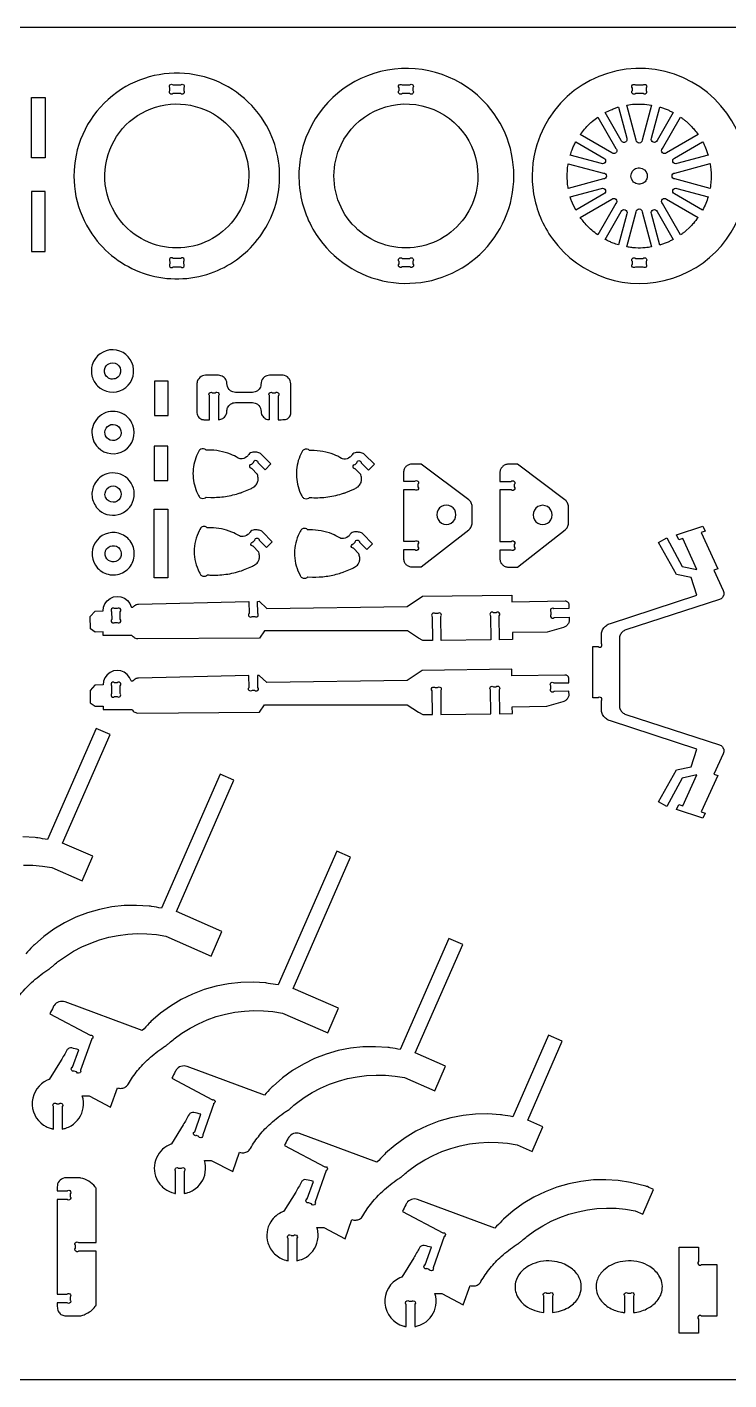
# Model space of a CAD drawing. Extents: x -1716 to 1764, y -1184 to 702.
# Drawn here: x -595 to 384, y -1184 to 702 of the extents above; entities that cross this region are included whole.
import ezdxf

# ---------------------------------------------------------------- set-up
doc = ezdxf.new("R2010")
doc.units = 0
doc.header["$MEASUREMENT"] = 0
doc.layers.get('0').update_dxf_attribs({"linetype": 'CONTINUOUS'})
doc.layers.add('SECTIONCUTEDGES', color=18, linetype='CONTINUOUS')

msp = doc.modelspace()

# ---------------------------------------------------------------- linework, layer by layer
for points in [[(1764.1, 702.4), (1764.1, -1184.1), (-1716.3, -1184.1), (-1716.3, 702.4)], [(-569.7, 520.2), (-588.9, 520.2), (-588.9, 604.2), (-569.7, 604.2)], [(-398.5, -65.6), (-417.6, -65.6), (-417.6, 30.1), (-398.5, 30.1)]]:
    msp.add_lwpolyline(points, close=True)
at = {"layer": 'SECTIONCUTEDGES'}
for points in [[(-191.6, 413, 0.43471), (24.5, 375.4, 0.435012), (47, 593.4, 0.263114), (-92.3, 642.4, 0.263168), (-206, 548.3, 0.118408), (-215, 478.9, 0.118485)], [(137.7, 407.2, 0.325322), (305.4, 352.2, 0.325497), (409.2, 494.8, 0.371858), (281.2, 643.1, 0.371962), (115.8, 538.1, 0.115164), (111.5, 470, 0.115322)], [(-500.5, 408.3, 0.158451), (-427.6, 357.5, 0.158579), (-338.9, 359.3, 0.143083), (-273.4, 406, 0.143219), (-243.4, 480.5, 0.081543), (-246.4, 527.2, 0.08205), (-264.1, 570.2, 0.41824), (-463.4, 615.6, 0.217104), (-528, 516, 0.09957), (-525.1, 459.3, 0.099953)], [(-391.4, 621.7), (-380.7, 621.7, -1), (-376.5, 617.5), (-376.5, 614, -1), (-380.7, 609.7), (-391.4, 609.7, -1), (-395.6, 614), (-395.6, 617.5, -1)], [(-71.8, 621.7), (-61.2, 621.7, -1), (-57, 617.5), (-57, 614, -1), (-61.2, 609.7), (-71.8, 609.7, -1), (-76.1, 614), (-76.1, 617.5, -1)], [(264.1, 609.7), (253.4, 609.7, -1), (249.2, 613.9), (249.2, 617.4, -1), (253.4, 621.7), (264.1, 621.7, -1), (268.3, 617.4), (268.3, 613.9, -1)], [(-450, 417.3, -0.621062), (-408.8, 592.6, -0.621375), (-294.6, 453.5, -0.233521), (-363.4, 397, -0.233759)], [(33.8, 494.8, -0.481507), (-89, 396.9, -0.481693), (-157.1, 538.3, -0.349808), (-44.3, 592.7, -0.349977)], [(229.8, 590.9), (241.4, 547.4, -1), (233.6, 544.2), (211.1, 583.1, -0.012176), (219.6, 587.1, -0.019565), (225, 589.3, -0.009363), (227.4, 590.1, 0.003121)], [(275.9, 593.6), (262.8, 544.6, -1), (254.6, 544.6), (241.4, 593.6, -0.057699), (263, 595, -0.024823)], [(306.3, 583.2), (283.7, 544.2, -1), (275.9, 547.4), (287.6, 590.9, 0.006199), (288.1, 590.8, -0.0186), (288.5, 590.7), (297.8, 587.3, -0.018388), (302.1, 585.3, 0.006129)], [(200.9, 576.8), (226.3, 532.9, -1), (220.5, 527.1), (176.6, 552.5, -0.014778), (182.5, 560, -0.028539), (189.3, 567.3, -0.018438), (193.6, 571.1, -0.011345)], [(340.8, 552.5), (296.9, 527.1, -1), (291.1, 532.9), (316.4, 576.8, 0.006303), (319.6, 574.6, -0.01891), (322.6, 572.2, -0.017187), (326.3, 569, -0.012321), (331.2, 564.2, -0.018926), (335.2, 559.7, -0.012469)], [(170.2, 542.3), (209.2, 519.8, -1), (206, 512), (162.5, 523.6, -0.012918), (165.2, 531.4, -0.018758), (167.4, 536.6, -0.010898), (168.8, 539.4, 0.003632)], [(354.8, 523.6), (311.3, 512, -1), (308.1, 519.8), (347.1, 542.3, -0.026072), (351, 534.2, -0.02074)], [(159.8, 511.9), (208.8, 498.8, -1), (208.8, 490.6), (159.8, 477.5, 0.006429), (159.2, 481, -0.01929), (158.7, 484.6), (158.2, 494.7), (158.7, 504.9, -0.018896), (159.2, 508.4, 0.006298)], [(357.6, 477.5), (308.6, 490.6, -1), (308.6, 498.8), (357.6, 512, -0.005477), (358.5, 504.5, -0.027167), (359.1, 495.3, -0.022163), (358.8, 487.5, -0.016966)], [(263, 484.2, -0.761731), (249.5, 501.5, -0.761062), (270, 493.6, -0.135678), (267.8, 487.9, -0.135247)], [(162.5, 465.8), (206, 477.5, -1), (209.2, 469.7), (170.3, 447.2, -0.020623), (164.5, 459.9, -0.019978), (162.7, 464.9, -0.019766), (162.6, 465.3, 0.006588)], [(347.1, 447.2), (308.1, 469.7, -1), (311.3, 477.5), (354.8, 465.8, -0.023422), (351.5, 456.5, -0.022486)], [(176.5, 437), (220.5, 462.3, -1), (226.3, 456.5), (200.9, 412.6, -0.019294), (192.6, 419.2, -0.045903), (180.4, 431.8, -0.008546), (178.6, 434.1, -0.007227)], [(316.4, 412.6), (291.1, 456.5, -1), (296.9, 462.3), (340.8, 437, -0.014529), (334.3, 428.7, -0.022653), (329.7, 423.7), (322.6, 417.2, -0.018394), (319.6, 414.9, 0.006131)], [(211.1, 406.3), (233.6, 445.3, -1), (241.4, 442.1), (229.8, 398.6, -0.012234), (222.3, 401.2, -0.017991), (217.3, 403.3, -0.010478), (214.2, 404.7, 0.003492)], [(241.5, 395.8), (254.6, 444.8, -1), (262.8, 444.8), (275.9, 395.8, -0.013089), (267.1, 394.7, -0.036535), (253.7, 394.4, -0.015577), (248.3, 394.9, -0.012352)], [(287.6, 398.5), (275.9, 442.1, -1), (283.7, 445.3), (306.3, 406.2, 0.006248), (302.1, 404.1, -0.018746), (297.8, 402.1), (288.5, 398.7, -0.018599), (288.1, 398.6, 0.006199)], [(-391.4, 367.9), (-380.7, 367.9, 1), (-376.5, 372.1), (-376.5, 375.6, 1), (-380.7, 379.9), (-391.4, 379.9, 1), (-395.6, 375.6), (-395.6, 372.1, 1)], [(-71.8, 379.9), (-61.2, 379.9, -1), (-57, 375.6), (-57, 372.1, -1), (-61.2, 367.9), (-71.8, 367.9, -1), (-76.1, 372.1), (-76.1, 375.6, -1)], [(268.3, 375.5), (268.3, 372, -1), (264.1, 367.8), (253.4, 367.8, -1), (249.2, 372), (249.2, 375.5, -1), (253.4, 379.8), (264.1, 379.8, -1)], [(-496.6, 202, 0.75949), (-447.1, 229.9, 0.759547), (-504, 231.6, 0.136656), (-504.4, 215.8, 0.136693)], [(-484.2, 215.2, -0.296821), (-485.9, 227.9, -0.226812), (-478.6, 233.8, -0.287658), (-467, 230, -0.292131), (-465.5, 217.9, -0.2076), (-472.2, 212.1, -0.142803), (-479.2, 212, -0.06574), (-481.4, 213, -0.08291)], [(-340.4, 154.9), (-340.4, 188.1, 0.08601), (-340.7, 188.5, -0.186349), (-341.3, 190.3, -0.284949), (-339.5, 193, -0.285005), (-336.4, 192.6, -0.066648), (-336.3, 192.5, 0.145329), (-336.2, 192.4), (-332.4, 192.4, 0.08601), (-332, 192.6, -0.186349), (-330.2, 193.2, -0.284949), (-327.5, 191.5, -0.285005), (-327.9, 188.4, -0.066648), (-328, 188.3, 0.145329), (-328.1, 188.1), (-328.1, 154.9, 0.052408), (-324.6, 155.5, 0.128325), (-319.7, 158.4, 0.197605), (-316.2, 166.7, -0.097222), (-315.3, 171.5, -0.148336), (-311, 176.7, -0.139985), (-304.2, 178.8), (-280.6, 178.8, -0.145828), (-273.7, 176.5, -0.209993), (-268.8, 168.4, -0.026239), (-268.6, 166.3, 0.09194), (-267.8, 162.3, 0.131652), (-264, 157.4, 0.131653), (-258.3, 155, 0.024549), (-257.5, 155, -0.008181), (-256.7, 154.9), (-256.7, 188.1, 0.08601), (-257, 188.5, -0.186349), (-257.6, 190.3, -0.284949), (-255.8, 193, -0.285005), (-252.7, 192.6, -0.066648), (-252.6, 192.5, 0.145329), (-252.5, 192.4), (-249, 192.4, 0.079593), (-248.5, 192.6, -0.210465), (-246.4, 193.2, -0.269976), (-244, 191.3, -0.269963), (-244.5, 188.3, -0.065724), (-244.6, 188.2, 0.145463), (-244.7, 188.1), (-244.7, 154.9, 0.002017), (-236.2, 155, 0.096696), (-233, 155.7, 0.147636), (-228.8, 159.1, 0.140954), (-227.1, 164.5), (-227.1, 204.9, 0.17911), (-230.3, 213, 0.186027), (-237.9, 216.8, 0.012625), (-238.3, 216.9, 0.006307), (-239.1, 216.9), (-256.7, 216.9, 0.145828), (-263.7, 214.6, 0.209993), (-268.6, 206.5, 0.026239), (-268.7, 204.3, -0.09194), (-269.6, 200.4, -0.148336), (-273.8, 195.2, -0.139985), (-280.6, 193), (-304.2, 193, -0.145828), (-311.2, 195.3, -0.209993), (-316.1, 203.4, -0.026239), (-316.2, 205.5, 0.09194), (-317.1, 209.5, 0.148336), (-321.4, 214.7, 0.139985), (-328.1, 216.9), (-346.1, 216.9, 0.17911), (-354.1, 213.7, 0.186027), (-357.9, 206.2, 0.012625), (-358, 205.7, 0.006307), (-358, 204.9), (-358, 164.5, 0.17911), (-355.4, 158, 0.185411), (-349.4, 155, 0.029365), (-347.6, 154.9, -0.004893)], [(-495.9, 116.1, 0.351914), (-459.1, 112.1, 0.351881), (-447.3, 147.2, 0.47942), (-490.9, 161.9, 0.479384)], [(-483.8, 129.8, -0.256361), (-485.8, 140.5, -0.256996), (-477.9, 148, -0.591095), (-464.2, 133.5, -0.591899)], [(-262.9, 85.2), (-254.8, 93.2), (-268.4, 107, 0.061834), (-270.4, 108.2, 0.071753), (-275.8, 109.7, 0.070796), (-280, 109.7, 0.180454), (-285.8, 106.5, 0.028701), (-287.2, 104.7, -0.064537), (-288.7, 103, -0.217452), (-297.6, 100.3, -0.101565), (-300.5, 101.4, 0.041153), (-311.3, 106.8, 0.049712), (-326.4, 111.1, 0.047932), (-342.7, 112.5, 0.029051), (-344.5, 112.3, -0.120977), (-345, 112.4, -0.127528), (-345.4, 112.7, 0.109877), (-347.2, 114, 0.146598), (-350.7, 114.5, 0.139937), (-354.1, 112.9, 0.08355), (-354.9, 111.9, 0.02938), (-358.5, 104.6, 0.101616), (-363.6, 79.9, 0.099445), (-358.5, 54.7, 0.034322), (-355, 47.7, 0.123945), (-353.5, 46.1, 0.1368), (-349.8, 45.1, 0.136799), (-346.1, 46.1, 0.077822), (-345.6, 46.5, -0.14103), (-345, 46.9), (-338.6, 46.6, 0.043069), (-318.3, 47.9, 0.041404), (-297.8, 52.8, 0.004978), (-295.9, 53.4, 0.008098), (-294.8, 53.8), (-283.3, 58.6, 0.024375), (-278.8, 61.1, 0.129126), (-274.4, 65.5, 0.09051), (-272.8, 70.2, 0.090384), (-272.9, 75.3, 0.012931), (-273.6, 78.5, 0.06611), (-273.9, 79.1), (-281.6, 86.9, 0.08601), (-282, 87, -0.186349), (-283.7, 87.8, -0.284949), (-284.4, 90.9, -0.285005), (-281.9, 92.9, -0.066648), (-281.7, 92.9, 0.145329), (-281.5, 92.9), (-279, 95.4, 0.08601), (-278.9, 95.8, -0.186349), (-278.1, 97.5, -0.284949), (-275, 98.2, -0.285005), (-273.1, 95.7, -0.066648), (-273.1, 95.5, 0.145329), (-273, 95.3)], [(-118.8, 84.7), (-110.6, 92.7), (-124.3, 106.5, 0.061834), (-126.2, 107.7, 0.071753), (-131.7, 109.2, 0.070796), (-135.9, 109.2, 0.180454), (-141.7, 106, 0.028701), (-143, 104.2, -0.064537), (-144.6, 102.5, -0.217452), (-153.4, 99.8, -0.101565), (-156.3, 100.9, 0.041153), (-167.2, 106.3, 0.049712), (-182.3, 110.6, 0.047932), (-198.5, 112, 0.029051), (-200.4, 111.8, -0.120977), (-200.9, 111.9, -0.143915), (-201.4, 112.3, 0.106181), (-202.4, 113.2, 0.153336), (-206.3, 114, 0.153374), (-209.9, 112.4, 0.08355), (-210.8, 111.4, 0.02938), (-214.4, 104.1, 0.105944), (-219.4, 78.3, 0.10377), (-213.5, 52.2, 0.006426), (-213, 51.2, 0.006464), (-212.5, 50.2, 0.0153), (-210.7, 47, 0.121465), (-209.3, 45.6, 0.1368), (-205.6, 44.6, 0.136799), (-201.9, 45.6, 0.078657), (-201.4, 46, -0.143569), (-200.9, 46.4, -0.1092), (-200.2, 46.4, 0.026431), (-197.7, 46.2, 0.044729), (-175.4, 47.2, 0.044729), (-153.6, 52.3, 0.004978), (-151.7, 52.9, 0.008098), (-150.6, 53.3), (-139.2, 58.1, 0.024375), (-134.6, 60.6, 0.129126), (-130.3, 65, 0.09051), (-128.6, 69.8, 0.094759), (-128.7, 74.8, 0.002266), (-129.4, 77.9, 0.072469), (-129.7, 78.6), (-137.4, 86.4, 0.08601), (-137.9, 86.5, -0.186349), (-139.6, 87.3, -0.284949), (-140.2, 90.4, -0.285005), (-137.7, 92.4, -0.066648), (-137.5, 92.4, 0.145329), (-137.4, 92.4), (-134.9, 94.9, 0.08601), (-134.8, 95.3, -0.186349), (-133.9, 97, -0.284949), (-130.8, 97.7, -0.285005), (-128.9, 95.2, -0.066648), (-128.9, 95, 0.145329), (-128.9, 94.8)], [(-496.8, 31.3, 0.275549), (-467.9, 22.5, 0.275918), (-446.4, 43.8, 0.271811), (-454.6, 72.5, 0.271922), (-483.7, 79.3, 0.199937), (-501, 64.9, 0.143119), (-504.3, 48.1, 0.083089), (-502, 39.3, 0.079579)], [(-70, 69.2), (-54.1, 69.2, -1), (-49.9, 64.9), (-49.9, 61.4, -1), (-54.1, 57.2), (-70, 57.2), (-70, -14.6), (-54.1, -14.6, -1), (-49.9, -18.8), (-49.9, -22.3, -1), (-54.1, -26.6), (-70, -26.6), (-70, -38.5), (-69.9, -39.7), (-69.7, -40.9), (-69.4, -42), (-69, -43.1), (-68.5, -44.2), (-67.9, -45.1), (-67.2, -46.1), (-66.5, -46.9), (-65.6, -47.7), (-64.7, -48.4), (-63.7, -49), (-62.7, -49.5), (-61.6, -49.9), (-60.4, -50.2), (-59.2, -50.4), (-58, -50.4), (-45.5, -50.4), (21.1, 1.4), (22.1, 2.3), (23, 3.4), (23.8, 4.4), (24.4, 5.6), (25, 6.9), (25.3, 8.2), (25.6, 9.5), (25.7, 10.9), (25.7, 33.7), (25.6, 35.1), (25.3, 36.5), (24.9, 37.8), (24.4, 39.1), (23.7, 40.3), (22.9, 41.4), (21.9, 42.4), (20.9, 43.3), (-45.5, 93), (-58, 93), (-59.2, 93), (-60.4, 92.8), (-61.6, 92.5), (-62.7, 92.1), (-63.7, 91.6), (-64.7, 91), (-65.6, 90.3), (-66.5, 89.5), (-67.2, 88.7), (-67.9, 87.7), (-68.5, 86.8), (-69, 85.7), (-69.4, 84.6), (-69.7, 83.5), (-69.9, 82.3), (-70, 81.1)], [(67.9, -47.1), (68.7, -47.9), (69.6, -48.6), (70.6, -49.2), (71.7, -49.7), (72.8, -50.1), (73.9, -50.4), (75.1, -50.6), (76.3, -50.6), (88.8, -50.6), (155.4, 1.2), (156.4, 2.1), (157.3, 3.1), (158.1, 4.2), (158.8, 5.4), (159.3, 6.6), (159.7, 7.9), (159.9, 9.3), (160, 10.7), (160, 33.5), (159.9, 34.9), (159.7, 36.3), (159.3, 37.6), (158.7, 38.8), (158, 40), (157.2, 41.1), (156.3, 42.2), (155.2, 43.1), (88.8, 92.8), (76.3, 92.8), (75.1, 92.7), (73.9, 92.6), (72.8, 92.3), (71.7, 91.9), (70.6, 91.4), (69.6, 90.8), (68.7, 90.1), (67.9, 89.3), (67.1, 88.4), (66.4, 87.5), (65.8, 86.5), (65.3, 85.5), (64.9, 84.4), (64.6, 83.3), (64.4, 82.1), (64.4, 80.8), (64.4, 68.9), (80.2, 68.9, -1), (84.4, 64.7), (84.4, 61.2, -1), (80.2, 56.9), (64.4, 56.9), (64.4, -14.8), (80.2, -14.8, -1), (84.4, -19), (84.4, -22.5, -1), (80.2, -26.8), (64.4, -26.8), (64.4, -38.7), (64.4, -39.9), (64.6, -41.1), (64.9, -42.2), (65.3, -43.3), (65.8, -44.4), (66.4, -45.4), (67.1, -46.3)], [(-484.7, 45.3, -0.155223), (-486.2, 52.5, -0.313109), (-477.8, 62.1, -0.57487), (-464, 48.1, -0.57607), (-483, 43.1, -0.029852), (-484, 44.3, -0.039166)], [(-261.2, -23.3), (-253, -15.2), (-266.6, -1.4, 0.061834), (-268.6, -0.2, 0.071753), (-274.1, 1.3, 0.070796), (-278.2, 1.3, 0.180454), (-284, -1.9, 0.028701), (-285.4, -3.7, -0.064537), (-286.9, -5.4, -0.217452), (-295.8, -8.1, -0.101565), (-298.7, -7.1, 0.041153), (-309.6, -1.7, 0.046108), (-323.8, 2.5, 0.046145), (-338.6, 4.1), (-343.2, 4, -0.12534), (-343.7, 4.3, 0.109514), (-345.4, 5.6, 0.209609), (-350.6, 5.6, 0.125437), (-352.8, 4, 0.040174), (-353.2, 3.3, 0.008606), (-354.9, 0.1, 0.118988), (-361.9, -28.8, 0.118988), (-354.9, -57.7, 0.017441), (-353.1, -60.9, 0.121465), (-351.7, -62.3, 0.1368), (-348, -63.4, 0.136799), (-344.3, -62.3, 0.078657), (-343.8, -61.9, -0.143569), (-343.2, -61.5, -0.1092), (-342.6, -61.5, 0.026431), (-340, -61.7, 0.044729), (-317.7, -60.7, 0.044729), (-296, -55.7, 0.004978), (-294.1, -55, 0.008098), (-293, -54.6), (-281.6, -49.8, 0.030376), (-276.8, -47.2, 0.135943), (-272.2, -42.1, 0.086245), (-270.9, -37.9, 0.081858), (-271.1, -33.2, 0.012931), (-271.8, -29.9, 0.06611), (-272.1, -29.3), (-279.8, -21.5, 0.08601), (-280.3, -21.4, -0.186349), (-282, -20.6, -0.284949), (-282.6, -17.5, -0.285005), (-280.1, -15.5, -0.066648), (-279.9, -15.5, 0.145329), (-279.8, -15.5), (-277.3, -13, 0.08601), (-277.2, -12.6, -0.186349), (-276.3, -10.9, -0.284949), (-273.2, -10.3, -0.285005), (-271.3, -12.8, -0.066648), (-271.3, -12.9, 0.145329), (-271.3, -13.1)], [(-121.3, -26.1), (-113.2, -18), (-126.8, -4.2, 0.061834), (-128.7, -3, 0.071753), (-134.2, -1.5, 0.070796), (-138.4, -1.5, 0.180454), (-144.2, -4.7, 0.028701), (-145.6, -6.5, -0.064537), (-147.1, -8.2, -0.217452), (-155.9, -10.9, -0.101565), (-158.8, -9.9, 0.041153), (-169.7, -4.4, 0.049712), (-184.8, -0.1, 0.047932), (-201, 1.3, 0.030378), (-202.9, 1.1, -0.12906), (-203.4, 1.2, -0.124737), (-203.7, 1.4, 0.087165), (-204.9, 2.5, 0.160133), (-208.7, 3.3, 0.153374), (-212.4, 1.7, 0.08355), (-213.3, 0.6, 0.02938), (-216.9, -6.6, 0.114664), (-221.9, -34.6, 0.112453), (-214, -62.4, 0.018916), (-213.2, -63.8, 0.113433), (-211.8, -65.1, 0.1368), (-208.1, -66.2, 0.136799), (-204.4, -65.1, 0.077822), (-203.9, -64.7, -0.14103), (-203.4, -64.3), (-197, -64.6, 0.039745), (-177.9, -63.5, 0.039745), (-159.2, -59.4, 0.006634), (-155.6, -58.3, 0.009757), (-153.1, -57.4), (-141.7, -52.6, 0.030376), (-137, -50, 0.135943), (-132.3, -44.9, 0.086245), (-131, -40.7, 0.081858), (-131.2, -35.9, 0.012931), (-132, -32.7, 0.06611), (-132.2, -32.1), (-139.9, -24.3, 0.08601), (-140.4, -24.2, -0.186349), (-142.1, -23.4, -0.284949), (-142.7, -20.3, -0.285005), (-140.2, -18.3, -0.066648), (-140.1, -18.3, 0.145329), (-139.9, -18.3), (-137.4, -15.8, 0.08601), (-137.3, -15.4, -0.186349), (-136.5, -13.7, -0.284949), (-133.4, -13, -0.285005), (-131.4, -15.6, -0.066648), (-131.4, -15.7, 0.145329), (-131.4, -15.9)], [(310.7, -388.8), (313.9, -381.8), (319.4, -383.6), (339.3, -340.2), (318.6, -344.8), (297.2, -384.3), (285.4, -378), (310.9, -333.5), (331.1, -329.1), (339.2, -304.3), (218.5, -265.2), (217, -264.6), (215.6, -264), (214.2, -263.2), (212.9, -262.3), (211.7, -261.2), (210.5, -260.1), (209.5, -258.9), (208.5, -257.6), (207.7, -256.3), (207, -254.9), (206.4, -253.4), (205.9, -251.9), (205.9, -237.3, 1), (201.7, -233), (194.1, -233), (194.1, -161.3), (201.7, -161.3, 1), (205.9, -157.1), (205.9, -142.5), (206.4, -140.9), (207, -139.5), (207.7, -138), (208.5, -136.7), (209.5, -135.4), (210.5, -134.2), (211.7, -133.1), (212.9, -132.1), (214.2, -131.1), (215.6, -130.3), (217, -129.7), (218.5, -129.1), (339.2, -90), (331.1, -65.2), (310.9, -60.8), (285.4, -16.3), (297.2, -10), (318.6, -49.6), (339.3, -54.1), (319.4, -10.7), (313.9, -12.5), (310.7, -5.5), (347.3, 6.4), (350.5, -0.6), (345, -2.4), (368.3, -53.1), (362.8, -54.9), (376, -83.5), (376.4, -84.7), (376.7, -85.9), (376.8, -87.2), (376.7, -88.5), (376.5, -89.7), (376, -90.9), (375.4, -92), (374.7, -93.1), (373.8, -94), (372.8, -94.8), (371.7, -95.4), (370.5, -95.9), (240.2, -138.2), (238.9, -138.7), (237.7, -139.3), (236.5, -140), (235.5, -140.9), (234.5, -141.9), (233.6, -142.9), (232.9, -144.1), (232.3, -145.3), (231.8, -146.6), (231.4, -147.9), (231.2, -149.3), (231.1, -150.6), (231.1, -243.7), (231.2, -245.1), (231.4, -246.4), (231.8, -247.7), (232.3, -249), (232.9, -250.2), (233.6, -251.4), (234.5, -252.4), (235.5, -253.4), (236.5, -254.3), (237.7, -255), (238.9, -255.6), (240.2, -256.1), (370.5, -298.4), (371.7, -298.9), (372.8, -299.5), (373.8, -300.3), (374.7, -301.2), (375.4, -302.3), (376, -303.4), (376.5, -304.6), (376.7, -305.9), (376.8, -307.1), (376.7, -308.4), (376.4, -309.7), (376, -310.9), (362.8, -339.4), (368.3, -341.2), (345, -392), (350.5, -393.7), (347.3, -400.7)], [(-496.6, -51.9, 0.173943), (-479.2, -61.2, 0.17116), (-459.5, -57.3, 0.170359), (-447.3, -42.8, 0.164201), (-446.6, -23.3, 0.092351), (-451.3, -14.1, 0.167008), (-467.4, -3.4, 0.331227), (-500.1, -16.8, 0.331553)], [(-485, -37, -0.600683), (-473.2, -20.8, -0.6007), (-466.4, -39.7, -0.249453), (-476.4, -43.3, -0.249466)], [(-506.6, -136.5), (-506.7, -119.3), (-500.1, -111.9), (-488.8, -111.8), (-488.2, -106.6), (-486.3, -101.7), (-483.2, -97.6), (-479.1, -94.3), (-474.3, -92.3), (-469.2, -91.5), (-464, -92.1), (-459.1, -94), (-455, -97.1), (-451.7, -101.2), (-449.6, -106), (-449.4, -106.2), (-449.2, -106.3), (-448.9, -106.4), (-448.7, -106.5), (-448.4, -106.5), (-448.1, -106.5), (-447.8, -106.5), (-447.6, -106.4), (-447.3, -106.3), (-447.1, -106.1), (-446.9, -105.9), (-446.7, -105.7), (-445.8, -104.9), (-444.9, -104.1), (-443.9, -103.5), (-442.9, -103), (-441.7, -102.6), (-440.6, -102.3), (-439.4, -102.2), (-285.5, -98.6), (-285.3, -115.3, 1), (-281, -119.5), (-277.5, -119.4, 1), (-273.3, -115.1), (-273.5, -98.4), (-271.3, -98.3), (-260.5, -108.4), (-64.7, -105.5), (-43.7, -91.4), (81.1, -89.6), (81.3, -99.1), (155.3, -97.9), (156, -97.9), (156.7, -98.1), (157.4, -98.3), (158, -98.6), (158.6, -98.9), (159.1, -99.4), (159.6, -99.9), (160, -100.5), (160.3, -101.1), (160.5, -101.8), (160.7, -102.5), (160.7, -103.2), (160.8, -108.5), (139.8, -108.9, 1), (135.6, -113.2), (135.7, -116.7, 1), (140, -120.9), (161, -120.5), (161, -126.5), (160.8, -127.4), (160.4, -128.4), (160, -129.3), (159.4, -130.1), (158.8, -130.9), (158.2, -131.7), (157.5, -132.4), (156.7, -133), (155.8, -133.6), (154.9, -134), (154, -134.4), (153.1, -134.7), (130.2, -141.2), (81.9, -142), (82, -151.6), (64, -151.9), (63.5, -118.5, 1), (59.2, -114.3), (55.7, -114.3, 1), (51.5, -118.6), (52, -152), (-17.5, -152.8), (-17.9, -119.6, 1), (-22.2, -115.4), (-25.8, -115.5, 1), (-29.9, -119.8), (-29.5, -153), (-43.1, -153.1), (-48.9, -149.8), (-64.6, -139.6), (-263.7, -139.6), (-270.7, -149.8), (-440.5, -150.9), (-441.9, -150.7), (-443.3, -150.3), (-444.6, -149.8), (-445.8, -149), (-446.9, -148.1), (-447.9, -147.1), (-448.7, -145.9), (-488.6, -146.2), (-488.6, -141.1), (-499.9, -141.2)], [(-464.9, -123.4), (-465, -112.8, 1), (-469.3, -108.6), (-472.8, -108.6, 1), (-477, -112.9), (-476.9, -123.5, 1), (-472.7, -127.7), (-469.2, -127.7, 1)], [(-506.8, -239.8), (-500, -244.4), (-488.8, -244.4), (-488.7, -249.4), (-448.8, -249.1), (-448, -250.3), (-447, -251.4), (-446, -252.3), (-444.7, -253), (-443.4, -253.6), (-442.1, -254), (-440.6, -254.2), (-270.9, -253), (-263.8, -242.8), (-64.8, -242.8), (-49, -253.1), (-43.2, -256.4), (-29.7, -256.3), (-30.1, -223, -1), (-25.9, -218.7), (-22.4, -218.7, -1), (-18.1, -222.9), (-17.7, -256.1), (51.9, -255.2), (51.4, -221.9, -1), (55.6, -217.6), (59.1, -217.5, -1), (63.4, -221.7), (63.9, -255.1), (81.9, -254.8), (81.7, -245.3), (130, -244.5), (152.9, -238), (153.9, -237.7), (154.8, -237.3), (155.7, -236.8), (156.5, -236.3), (157.3, -235.6), (158, -235), (158.7, -234.2), (159.3, -233.4), (159.8, -232.5), (160.3, -231.6), (160.6, -230.7), (160.9, -229.7), (160.8, -223.8), (139.9, -224.1, -1), (135.6, -220), (135.5, -216.4, -1), (139.7, -212.1), (160.7, -211.8), (160.5, -206.5), (160.5, -205.8), (160.4, -205.1), (160.2, -204.4), (159.9, -203.8), (159.5, -203.2), (159, -202.7), (158.5, -202.2), (157.9, -201.8), (157.2, -201.5), (156.5, -201.3), (155.9, -201.2), (155.1, -201.2), (81.2, -202.4), (81, -192.8), (-43.9, -194.7), (-64.9, -208.7), (-260.6, -211.6), (-271.4, -201.6), (-273.6, -201.6), (-273.4, -218.4, -1), (-277.6, -222.7), (-281.1, -222.7, -1), (-285.4, -218.5), (-285.6, -201.9), (-439.5, -205.5), (-440.7, -205.6), (-441.9, -205.8), (-443, -206.2), (-444.1, -206.7), (-445.1, -207.4), (-446, -208.1), (-446.8, -209), (-447, -209.2), (-447.2, -209.4), (-447.4, -209.5), (-447.7, -209.6), (-448, -209.7), (-448.2, -209.8), (-448.5, -209.8), (-448.8, -209.7), (-449.1, -209.7), (-449.3, -209.6), (-449.6, -209.4), (-449.8, -209.3), (-451.9, -204.5), (-455.1, -200.4), (-459.3, -197.3), (-464.1, -195.4), (-469.3, -194.8), (-474.5, -195.5), (-479.2, -197.6), (-483.3, -200.8), (-486.4, -205), (-488.4, -209.8), (-489, -215), (-500.2, -215.2), (-506.9, -222.6)], [(-472.8, -231), (-469.3, -231, 1), (-465.1, -226.7), (-465.1, -216.1, 1), (-469.4, -211.8), (-472.9, -211.9, 1), (-477.1, -216.1), (-477.1, -226.8, 1)], [(-558, -834.3), (-558, -803.2, 0.08601), (-558.2, -802.8, -0.186349), (-558.9, -801, -0.284949), (-557.1, -798.3, -0.285005), (-554, -798.7, -0.066648), (-553.9, -798.8, 0.145329), (-553.8, -798.9), (-550.2, -798.9, 0.08601), (-549.8, -798.7, -0.186349), (-548, -798, -0.284949), (-545.4, -799.8, -0.285005), (-545.8, -802.9, -0.066648), (-545.9, -803, 0.145329), (-546, -803.2), (-546, -834.3, 0.020963), (-540.7, -832.9, 0.061647), (-533.4, -829.6, 0.220567), (-516.7, -804.7, 0.114184), (-517.9, -787.9), (-508.3, -787.9), (-478.5, -803.7), (-468.9, -776.8, 0.110316), (-462.8, -777.4, 0.121881), (-457.6, -775.5, 0.112814), (-453.7, -771.4, -0.038886), (-440.9, -752.8, -0.039453), (-425.3, -736.4, -0.033728), (-404.5, -720.1, -0.013715), (-402.2, -718.6, 0.024577), (-399.9, -717, 0.026089), (-396.3, -714.1, -0.020061), (-389.7, -708.5), (-378.9, -700.6), (-367.6, -693.6), (-355.8, -687.4), (-343.6, -682), (-331, -677.5), (-318.2, -674), (-305.1, -671.4), (-291.9, -669.7), (-278.6, -669), (-265.3, -669.2), (-252, -670.4), (-238.9, -672.5), (-175.7, -700.1), (-160.7, -665.8), (-223.9, -638.2), (-143.7, -455.1), (-162.9, -446.7), (-244.9, -633.3, -0.002171), (-258.7, -631.1, 0.013028), (-262.1, -630.6), (-279.5, -629.5), (-296.9, -629.8), (-314.2, -631.7), (-331.3, -635), (-348, -639.8), (-364.3, -646.1), (-379.9, -653.7), (-394.9, -662.7), (-408.9, -672.9), (-422.1, -684.3, 0.013028), (-424.6, -686.8, -0.002171), (-434.2, -696.9), (-542, -656.9, 0.161142), (-550.6, -656.9, 0.167596), (-557.2, -662, 0.03262), (-558.5, -664.2, -0.002417), (-563.2, -673.6), (-506.8, -703.4, 0.09055), (-506.3, -703.3, -0.212359), (-504.3, -703.6, -0.269976), (-503, -706.1, -0.269963), (-504.5, -708.4, -0.070277), (-504.7, -708.5, 0.159377), (-504.8, -708.5), (-520.3, -752.2, 0.076692), (-520.2, -752.7, -0.209964), (-520.4, -754.9, -0.269976), (-523, -756.5, -0.269963), (-525.7, -755, -0.064517), (-525.8, -754.8, 0.141785), (-525.8, -754.7), (-529.1, -753.4, 0.088915), (-529.6, -753.5, -0.186846), (-531.4, -753.4, -0.284949), (-533.2, -750.9, -0.285005), (-531.8, -748.2, -0.067854), (-531.7, -748.1, 0.149011), (-531.5, -748), (-522.9, -723.6, 0.000984), (-532.7, -721.2, 0.161021), (-536.4, -721.5, 0.167951), (-539.4, -724.3, -0.009744), (-547.5, -738.4), (-564, -765.1, -0.104608), (-564.5, -765.4, 0.035992), (-566.7, -766.2, 0.271691), (-587.7, -795.9, 0.272097), (-572, -828.7, 0.041095), (-566.9, -831.5, 0.04113), (-561.4, -833.5, 0.017881), (-559.7, -833.9, -0.00596)], [(-387.7, -924.2), (-387.7, -893.1, 0.08601), (-388, -892.7, -0.186349), (-388.6, -890.9, -0.284949), (-386.8, -888.2, -0.285005), (-383.7, -888.6, -0.066648), (-383.6, -888.7, 0.145329), (-383.5, -888.8), (-380, -888.8, 0.08601), (-379.5, -888.6, -0.186349), (-377.8, -888, -0.284949), (-375.1, -889.7, -0.285005), (-375.5, -892.9, -0.066648), (-375.6, -893, 0.145329), (-375.7, -893.1), (-375.7, -924.2, 0.020963), (-370.5, -922.8, 0.061647), (-363.1, -919.5, 0.220567), (-346.4, -894.6, 0.114184), (-347.6, -877.9), (-338, -877.9), (-308.2, -893.6), (-298.7, -866.7, 0.110316), (-292.5, -867.4, 0.121881), (-287.3, -865.4, 0.112814), (-283.4, -861.3, -0.038886), (-270.6, -842.7, -0.039453), (-255.1, -826.3, -0.033728), (-234.2, -810, -0.013715), (-231.9, -808.5, 0.024577), (-229.6, -807, 0.026089), (-226, -804, -0.020061), (-219.4, -798.4), (-208.6, -790.5), (-197.3, -783.5), (-185.5, -777.3), (-173.3, -771.9), (-160.7, -767.5), (-147.9, -763.9), (-134.8, -761.3), (-121.6, -759.6), (-108.3, -758.9), (-95, -759.1), (-81.7, -760.3), (-68.6, -762.5), (-26.5, -780.9), (-11.5, -746.6), (-53.6, -728.2), (12.6, -577), (-6.7, -568.6), (-74.6, -723.2, -0.002171), (-88.4, -721, 0.013028), (-91.8, -720.6), (-109.2, -719.4), (-126.6, -719.7), (-143.9, -721.6), (-161, -724.9), (-177.7, -729.8), (-194, -736), (-209.6, -743.7), (-224.6, -752.6), (-238.7, -762.9), (-251.8, -774.3, 0.013028), (-254.3, -776.7, -0.002171), (-263.9, -786.8), (-371.7, -746.9, 0.161142), (-380.3, -746.9, 0.167596), (-386.9, -751.9, 0.03262), (-388.2, -754.2, -0.002417), (-392.9, -763.5), (-336.5, -793.3, 0.09698), (-336.1, -793.3, -0.188225), (-334.3, -793.4, -0.284949), (-332.7, -795.8, -0.285005), (-334.2, -798.4, -0.071202), (-334.4, -798.4, 0.159243), (-334.5, -798.5), (-350, -842.1, 0.076692), (-349.9, -842.6, -0.209964), (-350.1, -844.8, -0.269976), (-352.7, -846.4, -0.269963), (-355.4, -844.9, -0.064517), (-355.5, -844.7, 0.141785), (-355.6, -844.6), (-358.8, -843.3, 0.088915), (-359.3, -843.4, -0.186846), (-361.1, -843.4, -0.284949), (-363, -840.9, -0.285005), (-361.5, -838.1, -0.067854), (-361.4, -838, 0.149011), (-361.2, -838), (-352.6, -813.5, 0.000984), (-362.4, -811.2, 0.161021), (-366.1, -811.5, 0.167951), (-369.1, -814.2, -0.009744), (-377.2, -828.3), (-393.7, -855.1, -0.104608), (-394.3, -855.3, 0.035992), (-396.5, -856.2, 0.211334), (-415.8, -877.9, 0.211919), (-412.8, -906.7, 0.104197), (-403, -917.6, 0.101482), (-389.4, -923.9, 0.013414), (-388.6, -924, -0.004471)], [(-230.8, -1018), (-230.8, -986.8, 0.08601), (-231.1, -986.4, -0.186349), (-231.7, -984.6, -0.284949), (-229.9, -982, -0.285005), (-226.8, -982.4, -0.066648), (-226.7, -982.5, 0.145329), (-226.6, -982.6), (-223.1, -982.6, 0.08601), (-222.6, -982.4, -0.186349), (-220.9, -981.7, -0.284949), (-218.2, -983.5, -0.285005), (-218.6, -986.6, -0.066648), (-218.7, -986.7, 0.145329), (-218.8, -986.8), (-218.8, -1018, 0.023544), (-212.9, -1016.4, 0.03569), (-209.1, -1014.8, 0.236612), (-189.7, -989.5, 0.122364), (-190.7, -971.6), (-181.1, -971.6), (-151.3, -987.4), (-141.8, -960.5, 0.09929), (-136.2, -961.2, 0.110758), (-131.3, -959.7, 0.133074), (-126.8, -955.4, -0.017801), (-120.5, -945.6, -0.056835), (-98.9, -920.8, -0.035533), (-77.3, -903.8, -0.013715), (-75, -902.3, 0.024577), (-72.7, -900.7, 0.026089), (-69.1, -897.7, -0.020061), (-62.5, -892.1), (-51.7, -884.3), (-40.4, -877.3), (-28.6, -871), (-16.4, -865.7), (-3.9, -861.2), (9, -857.7), (22.1, -855.1), (35.3, -853.4), (48.6, -852.7), (61.9, -852.9), (75.2, -854.1), (88.3, -856.2), (109.4, -865.4), (124.4, -831.1), (103.3, -821.9), (151.5, -711.8), (132.2, -703.4), (82.3, -817, -0.002171), (68.5, -814.8, 0.013028), (65.1, -814.3), (47.7, -813.1), (30.3, -813.5), (13, -815.3), (-4.1, -818.7), (-20.8, -823.5), (-37.1, -829.8), (-52.7, -837.4), (-67.7, -846.4), (-81.8, -856.6), (-94.9, -868, 0.013028), (-97.4, -870.5, -0.002171), (-107, -880.5), (-214.8, -840.6, 0.161142), (-223.4, -840.6, 0.167596), (-230, -845.7, 0.03262), (-231.3, -847.9, -0.002417), (-236, -857.3), (-179.6, -887.1, 0.09698), (-179.2, -887, -0.188225), (-177.4, -887.1, -0.284949), (-175.9, -889.6, -0.285005), (-177.3, -892.1, -0.071202), (-177.5, -892.2, 0.159243), (-177.6, -892.2), (-193.1, -935.8, 0.076692), (-193, -936.4, -0.209964), (-193.2, -938.6, -0.269976), (-195.8, -940.2, -0.269963), (-198.5, -938.6, -0.064517), (-198.6, -938.5, 0.141785), (-198.7, -938.4), (-201.9, -937.1, 0.082495), (-202.4, -937.2, -0.210967), (-204.5, -937, -0.269976), (-206.1, -934.4, -0.269963), (-204.6, -931.8, -0.06693), (-204.5, -931.8, 0.149145), (-204.3, -931.7), (-195.7, -907.3, 0.000984), (-205.5, -904.9, 0.161021), (-209.2, -905.2, 0.167951), (-212.2, -908, -0.009744), (-220.3, -922.1), (-236.8, -948.8, -0.129096), (-237.4, -949.1, 0.054431), (-238, -949.3, 0.156273), (-255.2, -963.7, 0.217069), (-259.1, -993, 0.127249), (-249.8, -1008.3, 0.127512), (-234.2, -1017.2, 0.017881), (-232.5, -1017.6, -0.00596)], [(-498.4, -1004.5), (-523.1, -1004.5, 0.079593), (-523.6, -1004.8, -0.210465), (-525.7, -1005.3, -0.269976), (-528, -1003.5, -0.269963), (-527.6, -1000.5, -0.065724), (-527.5, -1000.4, 0.145463), (-527.4, -1000.2), (-527.4, -996.7, 0.08601), (-527.6, -996.3, -0.186349), (-528.3, -994.5, -0.284949), (-526.5, -991.9, -0.285005), (-523.4, -992.3, -0.066648), (-523.3, -992.4, 0.145329), (-523.1, -992.5), (-498.4, -992.5), (-498.4, -917.4, 0.084752), (-498.7, -916.9, 0.003619), (-500.1, -915, 0.086498), (-508.9, -907.1, 0.086818), (-519.8, -902.6, 0.011122), (-521.8, -902.2, 0.021494), (-522.8, -902.1), (-540.7, -902.1, 0.17911), (-548.9, -905.4, 0.186027), (-552.7, -912.9, 0.033765), (-552.9, -916.7, -0.008515), (-552.8, -920.5), (-539.1, -920.5, 0.08601), (-538.7, -920.2, -0.186349), (-536.9, -919.6, -0.284949), (-534.3, -921.4, -0.285005), (-534.6, -924.5, -0.066648), (-534.8, -924.6, 0.145329), (-534.9, -924.7), (-534.9, -928.2, 0.079593), (-534.6, -928.7, -0.210465), (-534, -930.8, -0.269976), (-535.9, -933.2, -0.269963), (-538.9, -932.7, -0.065724), (-539, -932.6, 0.145463), (-539.1, -932.5), (-552.8, -932.5), (-552.8, -1064.5), (-539.1, -1064.5, 0.079593), (-538.6, -1064.2, -0.210465), (-536.6, -1063.6, -0.269976), (-534.2, -1065.5, -0.269963), (-534.7, -1068.5, -0.065724), (-534.8, -1068.6, 0.145463), (-534.9, -1068.7), (-534.9, -1072.2, 0.08601), (-534.6, -1072.7, -0.186349), (-534, -1074.4, -0.284949), (-535.7, -1077.1, -0.285005), (-538.9, -1076.7, -0.066648), (-539, -1076.6, 0.145329), (-539.1, -1076.5), (-552.8, -1076.5, 0.0062), (-552.7, -1083.4, 0.14327), (-550.7, -1089.6, 0.122636), (-546.5, -1093.4, 0.116385), (-540.7, -1094.9), (-522.7, -1094.9, 0.035779), (-520, -1094.5, 0.046773), (-514, -1092.5, 0.061713), (-506.2, -1088, 0.064156), (-500.1, -1081.9, 0.003544), (-498.7, -1080.1, 0.084661), (-498.4, -1079.6)], [(-66.3, -1109.8), (-66.3, -1078.7, 0.08601), (-66.5, -1078.3, -0.186349), (-67.1, -1076.5, -0.284949), (-65.4, -1073.8, -0.285005), (-62.3, -1074.2, -0.066648), (-62.1, -1074.3, 0.145329), (-62, -1074.4), (-58.5, -1074.4, 0.08601), (-58.1, -1074.2, -0.186349), (-56.3, -1073.6, -0.284949), (-53.7, -1075.3, -0.285005), (-54.1, -1078.4, -0.066648), (-54.2, -1078.6, 0.145329), (-54.3, -1078.7), (-54.3, -1109.8, 0.020963), (-49, -1108.4, 0.061647), (-41.6, -1105.1, 0.220567), (-24.9, -1080.2, 0.114184), (-26.1, -1063.5), (-16.6, -1063.5), (13.2, -1079.2), (22.8, -1052.3, 0.110316), (28.9, -1053, 0.121881), (34.2, -1051, 0.112814), (38, -1046.9, -0.038886), (50.8, -1028.3, -0.039453), (66.4, -1011.9, -0.033728), (87.2, -995.6, -0.013715), (89.6, -994.1, 0.024577), (91.9, -992.6, 0.026089), (95.5, -989.6, -0.020061), (102.1, -984), (112.8, -976.1), (124.2, -969.1), (135.9, -962.9), (148.1, -957.5), (160.7, -953.1), (173.5, -949.5), (186.6, -946.9), (199.8, -945.2), (213.1, -944.5), (226.4, -944.7), (239.7, -945.9), (252.9, -948.1), (263.8, -952.8), (278.8, -918.5, -0.004535), (270.1, -914.6, 0.027218), (267.9, -913.8), (246.8, -908.8), (229.6, -906.1), (212.2, -905), (194.8, -905.3), (177.5, -907.2), (160.4, -910.5), (143.7, -915.4), (127.5, -921.6), (111.8, -929.3), (96.9, -938.2), (82.8, -948.5), (69.6, -959.9, 0.013028), (67.2, -962.3, -0.002171), (57.5, -972.4), (-50.3, -932.5, 0.161142), (-58.9, -932.5, 0.167596), (-65.5, -937.5, 0.03262), (-66.8, -939.8, -0.002417), (-71.4, -949.1), (-15.1, -978.9, 0.09698), (-14.6, -978.9, -0.188225), (-12.9, -979, -0.284949), (-11.3, -981.4, -0.285005), (-12.8, -984, -0.071202), (-12.9, -984, 0.159243), (-13.1, -984.1), (-28.5, -1027.7, 0.083106), (-28.5, -1028.2, -0.185852), (-28.5, -1030.1, -0.284949), (-31.1, -1032, -0.285005), (-34, -1030.5, -0.065441), (-34, -1030.3, 0.141651), (-34.1, -1030.2), (-37.4, -1028.9, 0.088915), (-37.8, -1029, -0.186846), (-39.7, -1029, -0.284949), (-41.5, -1026.4, -0.285005), (-40.1, -1023.7, -0.067854), (-39.9, -1023.6, 0.149011), (-39.8, -1023.6), (-31.1, -999.1, 0.000984), (-41, -996.7, 0.161021), (-44.6, -997.1, 0.167951), (-47.7, -999.8, -0.009744), (-55.7, -1013.9), (-72.3, -1040.7, -0.104608), (-72.8, -1040.9, 0.035992), (-75, -1041.7, 0.316137), (-96, -1077.3, 0.316953), (-69.6, -1109.1, 0.017881), (-68, -1109.4, -0.00596)], [(341.2, -999.1), (341.2, -1018.9, 1), (345.5, -1023.1), (366.8, -1023.1), (366.8, -1095.1), (345.5, -1095.1, 1), (341.2, -1099.4), (341.2, -1119.1), (314.4, -1119.1), (314.4, -999.1)], [(125.8, -1090.2), (125.8, -1067.4, 0.08601), (125.6, -1067, -0.186349), (124.9, -1065.2, -0.284949), (126.7, -1062.5, -0.285005), (129.8, -1062.9, -0.066648), (129.9, -1063.1, 0.145329), (130.1, -1063.1), (133.6, -1063.1, 0.08601), (134, -1062.9, -0.186349), (135.8, -1062.3, -0.284949), (138.4, -1064, -0.285005), (138, -1067.2, -0.066648), (137.9, -1067.3, 0.145329), (137.8, -1067.4), (137.8, -1090.2, 0.098597), (159.5, -1083.4, 0.122424), (173, -1070.9, 0.107731), (177.6, -1058.6, 0.150933), (175.1, -1041.6, 0.125074), (163.9, -1028.3, 0.101504), (144.5, -1019.5, 0.067922), (129, -1018.2, 0.066574), (113.4, -1021.1, 0.133449), (93.2, -1034.4, 0.124418), (86.3, -1047.9, 0.155918), (87.7, -1065, 0.137063), (99.7, -1080.4, 0.079176), (113.3, -1087.4, 0.04942)], [(238.7, -1090.2), (238.7, -1067.4, 0.08601), (238.5, -1067, -0.186349), (237.8, -1065.2, -0.284949), (239.6, -1062.5, -0.285005), (242.7, -1062.9, -0.066648), (242.8, -1063.1, 0.145329), (242.9, -1063.1), (246.5, -1063.1, 0.08601), (246.9, -1062.9, -0.186349), (248.7, -1062.3, -0.284949), (251.3, -1064, -0.285005), (250.9, -1067.2, -0.066648), (250.8, -1067.3, 0.145329), (250.7, -1067.4), (250.7, -1090.2, 0.027668), (260, -1088.5, 0.055217), (269.1, -1085.1, 0.085085), (282.3, -1075.4, 0.151535), (290.6, -1059, 0.187353), (286.3, -1038.6, 0.110616), (273.4, -1026, 0.078701), (259, -1019.9, 0.130103), (228.4, -1020.5, 0.137957), (206.6, -1033.9, 0.130167), (199.2, -1047.9, 0.205831), (203.3, -1070.4, 0.122498), (217.8, -1083.8, 0.039758), (225.8, -1087.4, 0.039941), (234.2, -1089.6, 0.014778), (236.4, -1089.9, -0.004926)]]:
    msp.add_lwpolyline(points, format="xyb", close=True, dxfattribs=at)
for points in [[(-588.9, 389.3), (-569.7, 389.3), (-569.7, 473.3), (-588.9, 473.3)], [(-417.4, 160.8), (-398.2, 160.8), (-398.2, 208.8), (-417.4, 208.8)], [(-417.6, 70.2), (-398.5, 70.2), (-398.5, 118.2), (-417.6, 118.2)], [(-19.7, 12.8), (-16.9, 10.7), (-13.7, 9.4), (-10.2, 8.9), (-6.8, 9.4), (-3.5, 10.7), (-0.8, 12.8), (1.4, 15.6), (2.7, 18.8), (3.2, 22.3), (2.7, 25.8), (1.4, 29), (-0.8, 31.8), (-3.5, 33.9), (-6.8, 35.2), (-10.2, 35.7), (-13.7, 35.2), (-16.9, 33.9), (-19.7, 31.8), (-21.8, 29), (-23.2, 25.8), (-23.6, 22.3), (-23.2, 18.8), (-21.8, 15.6)], [(110.7, 22.1), (111.2, 18.6), (112.5, 15.4), (114.6, 12.6), (117.4, 10.5), (120.6, 9.1), (124.1, 8.7), (127.6, 9.1), (130.8, 10.5), (133.6, 12.6), (135.7, 15.4), (137, 18.6), (137.5, 22.1), (137, 25.5), (135.7, 28.8), (133.6, 31.5), (130.8, 33.7), (127.6, 35), (124.1, 35.5), (120.6, 35), (117.4, 33.7), (114.6, 31.5), (112.5, 28.8), (111.2, 25.5)]]:
    msp.add_lwpolyline(points, close=True, dxfattribs=at)
for points in [[(-600, -466.2), (-586.7, -466.4), (-573.5, -467.6), (-560.3, -469.7), (-518.2, -488.1), (-503.2, -453.8), (-545.3, -435.4), (-479.2, -284.2), (-498.4, -275.8), (-566.3, -430.5, -0.002171), (-580.1, -428.3, 0.013028), (-583.5, -427.8), (-600.9, -426.6)], [(-610.4, -654.8, -0.056835), (-588.7, -630, -0.035533), (-567.2, -613, -0.013715), (-564.8, -611.5, 0.024577), (-562.5, -609.9, 0.026089), (-558.9, -606.9, -0.020061), (-552.3, -601.3), (-541.5, -593.5), (-530.2, -586.4), (-518.4, -580.2), (-506.2, -574.9), (-493.7, -570.4), (-480.8, -566.8), (-467.8, -564.2), (-454.5, -562.6), (-441.2, -561.8), (-427.9, -562.1), (-414.6, -563.2), (-401.5, -565.4), (-338.4, -593), (-323.4, -558.7), (-386.5, -531.1), (-306.4, -347.9), (-325.5, -339.5), (-407.5, -526.1, -0.002171), (-421.3, -523.9, 0.013028), (-424.7, -523.5), (-442.1, -522.3), (-459.5, -522.7), (-476.8, -524.5), (-493.9, -527.9), (-510.7, -532.7), (-526.9, -538.9), (-542.6, -546.6), (-557.5, -555.6), (-571.6, -565.8), (-584.7, -577.2, 0.013028), (-587.2, -579.7, -0.002171), (-596.8, -589.7)]]:
    msp.add_lwpolyline(points, format="xyb", dxfattribs=at)

doc.saveas('drawing.dxf')
